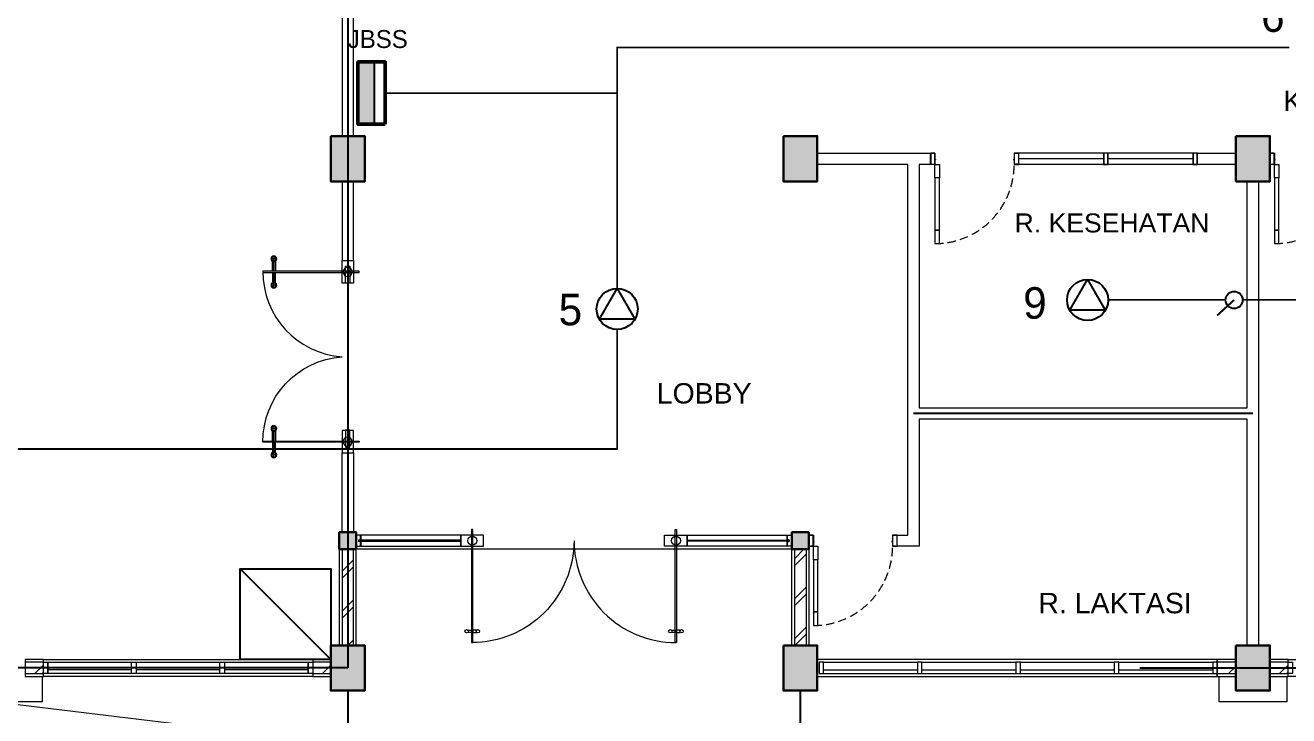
# Model space of a CAD drawing. Header units: millimetres. Extents: x -11 to 37583, y -101 to 28664.
# Drawn here: x 5888 to 8121, y 19522 to 20742 of the extents above; entities that cross this region are included whole.
import ezdxf
from ezdxf.enums import TextEntityAlignment as Align

# ---------------------------------------------------------------- set-up
doc = ezdxf.new("R2010")
doc.units = ezdxf.units.MM
doc.linetypes.add('DASHED', pattern=[0.75, 0.5, -0.25])
doc.linetypes.add('HIDDEN', pattern=[0.375, 0.25, -0.125])
for name, color, linetype, lineweight in [('ars', 11, 'Continuous', 5), ('din2', 251, 'Continuous', 25), ('dinding', 5, 'Continuous', 15), ('kabel', 1, 'Continuous', 50), ('KOLOM', 1, 'Continuous', 30), ('kus', 63, 'Continuous', 15), ('lan', 7, 'Continuous', 15), ('not', 7, 'Continuous', 20), ('PARTISI', 190, 'Continuous', 9), ('sol kol', 8, 'Continuous', 0)]:
    doc.layers.add(name, color=color, linetype=linetype, lineweight=lineweight)
doc.layers.add('as', color=1, linetype='Continuous', plot=False)
doc.layers.add('D1', color=1, linetype='Continuous')
doc.layers.add('D2', color=3, linetype='Continuous')
doc.styles.get("Standard").update_dxf_attribs({"font": 'arial.ttf'})
doc.styles.add('style2', font='verdana.ttf')
pattern_1 = [(45, (6758.166, 18955.88), (-35.3553, 35.3553), []), (45, (6770.666, 18955.88), (-35.3553, 35.3553), [])]

# ---------------------------------------------------------------- blocks, each defined once
blk = doc.blocks.new('K1')
at = {"layer": 'KOLOM'}
blk.add_lwpolyline([(0.2, 0.15), (-0.2, 0.15), (-0.2, -0.15), (0.2, -0.15), (0.2, 0.15)], dxfattribs=at)
blk = doc.blocks.new('P 70')
at = {"linetype": 'HIDDEN', "ltscale": 0.3}
blk.add_lwpolyline([(-0.74, 0.1, -0.414214), (-0.04, 0.8, -1.303225)], format="xyb", dxfattribs=at)
for points in [[(-0.04, 0.8), (-0.08, 0.8), (-0.08, 0.68), (-0.04, 0.68)], [(-0.04, 0.68), (-0.08, 0.68), (-0.08, 0.22), (-0.04, 0.22)], [(-0.04, 0.1), (-0.08, 0.1), (-0.08, 0.22), (-0.04, 0.22)], [(-0.735, 0.06), (-0.74, 0.06), (-0.74, 0.061), (-0.74, 0.1), (-0.78, 0.1), (-0.78, 0), (-0.74, 0), (-0.74, 0.056), (-0.735, 0.058)], [(-0.742, 0.002), (-0.778, 0.002), (-0.778, 0.098), (-0.742, 0.098)], [(-0.045, 0.06), (-0.04, 0.06), (-0.04, 0.061), (-0.04, 0.1), (0, 0.1), (0, 0), (-0.04, 0), (-0.04, 0.056), (-0.045, 0.058)], [(-0.038, 0.002), (-0.002, 0.002), (-0.002, 0.098), (-0.038, 0.098)]]:
    blk.add_lwpolyline(points, close=True)
blk = doc.blocks.new('KP')
at = {"layer": 'KOLOM'}
blk.add_lwpolyline([(0.075, -0.075), (-0.075, -0.075), (-0.075, 0.075), (0.075, 0.075), (0.075, -0.075)], dxfattribs=at)
blk = doc.blocks.new('P1')
at = {"lineweight": 5}
h = blk.add_hatch(dxfattribs=at)
h.set_pattern_fill('ANSI31', color=256, scale=0.020282, angle=-315, style=0)
h.set_pattern_definition([(179.99999863, (-506.106483, 1417.280242), (6.07e-11, 0.0025352112676), [])])
h.paths.add_polyline_path([(-1.729, 0.805, -1), (-1.693, 0.77, -1)])
h.paths.add_polyline_path([(-1.724, 0.801, 1), (-1.697, 0.774, 1)], flags=16)
h = blk.add_hatch(dxfattribs=at)
h.set_pattern_fill('ANSI31', color=256, scale=0.020282, angle=-315, style=0)
h.set_pattern_definition([(270.00000137, (1414.9464214, -503.7726625), (0.0025352112676, 6.07e-11), [])])
h.paths.add_polyline_path([(-1.528, 0.605, 1), (-1.564, 0.641, 1)])
h.paths.add_polyline_path([(-1.532, 0.609, -1), (-1.56, 0.637, -1)], flags=16)
h = blk.add_hatch(dxfattribs=at)
h.set_pattern_fill('ANSI31', color=256, scale=0.020282, angle=-315, style=0)
h.set_pattern_definition([(179.99999863, (-505.0458133, 1416.2195722), (6.07e-11, 0.0025352112676), [])])
h.paths.add_polyline_path([(-0.668, -0.255, -1), (-0.632, -0.291, -1)])
h.paths.add_polyline_path([(-0.664, -0.259, 1), (-0.636, -0.287, 1)], flags=16)
h = blk.add_hatch(dxfattribs=at)
h.set_pattern_fill('ANSI31', color=256, scale=0.020282, angle=-315, style=0)
h.set_pattern_definition([(270.00000137, (1416.0070912, -504.8333323), (0.0025352112676, 6.07e-11), [])])
h.paths.add_polyline_path([(-0.468, -0.455, 1), (-0.504, -0.42, 1)])
h.paths.add_polyline_path([(-0.472, -0.451, -1), (-0.499, -0.424, -1)], flags=16)
for p, q in [((-1.724, 0.801), (-1.697, 0.774)), ((-1.686, 0.781), (-1.623, 0.718)), ((-1.553, 0.648), (-1.616, 0.711)), ((-1.532, 0.609), (-1.56, 0.637)), ((-0.664, -0.259), (-0.636, -0.287)), ((-0.625, -0.28), (-0.562, -0.343)), ((-0.492, -0.413), (-0.555, -0.35)), ((-0.472, -0.451), (-0.499, -0.424))]:
    blk.add_line(p, q, dxfattribs=at)
at = {"color": 9, "lineweight": 5}
for p, q in [((-1.641, 0.7), (-1.704, 0.763)), ((-1.634, 0.693), (-1.571, 0.63)), ((-0.58, -0.361), (-0.643, -0.298)), ((-0.573, -0.368), (-0.51, -0.431))]:
    blk.add_line(p, q, dxfattribs=at)
at = {"color": 8, "lineweight": 5}
for p, q in [((-1.64, 0.701), (-1.703, 0.763)), ((-1.639, 0.702), (-1.701, 0.764)), ((-1.636, 0.705), (-1.697, 0.766)), ((-1.631, 0.71), (-1.692, 0.771)), ((-1.633, 0.694), (-1.57, 0.631)), ((-1.632, 0.695), (-1.57, 0.633)), ((-1.629, 0.698), (-1.568, 0.637)), ((-1.624, 0.703), (-1.563, 0.642)), ((-0.58, -0.36), (-0.642, -0.297)), ((-0.578, -0.358), (-0.64, -0.296)), ((-0.575, -0.356), (-0.636, -0.294)), ((-0.57, -0.351), (-0.631, -0.29)), ((-0.572, -0.367), (-0.51, -0.43)), ((-0.571, -0.366), (-0.509, -0.428)), ((-0.568, -0.363), (-0.507, -0.424)), ((-0.563, -0.358), (-0.502, -0.419))]:
    blk.add_line(p, q, dxfattribs=at)
for points in [[(-1.1, 1.241), (-1.701, 0.64), (-1.694, 0.633), (-1.093, 1.234), (-1.1, 1.241)], [(-1.273, 1.202), (-1.202, 1.273), (-1.061, 1.132), (-1.132, 1.061), (-1.273, 1.202)], [(-0.032, 0.173), (-0.633, -0.428), (-0.64, -0.421), (-0.039, 0.18), (-0.032, 0.173)], [(-0.071, 0), (0, 0.071), (-0.142, 0.212), (-0.212, 0.142), (-0.071, 0)]]:
    blk.add_lwpolyline(points)
at = {"lineweight": 9}
for points in [[(-1.153, 1.181), (-1.181, 1.153), (-1.216, 1.188), (-1.188, 1.216)], [(-1.082, 1.11), (-1.11, 1.082), (-1.181, 1.153), (-1.153, 1.181)], [(-0.163, 0.191), (-0.191, 0.163), (-0.12, 0.092), (-0.092, 0.12)], [(-0.092, 0.12), (-0.12, 0.092), (-0.085, 0.057), (-0.057, 0.085)]]:
    blk.add_lwpolyline(points, close=True, dxfattribs=at)
at = {"lineweight": 5}
for points in [[(-1.697, 0.801), (-1.724, 0.774)], [(-1.532, 0.637), (-1.56, 0.609)], [(-0.636, -0.259), (-0.664, -0.287)], [(-0.472, -0.424), (-0.499, -0.451)]]:
    blk.add_lwpolyline(points, dxfattribs=at)
for points in [[(-1.701, 0.64, 0.396093), (-0.672, 0.601)], [(-0.633, -0.428, -0.396093), (-0.672, 0.601)]]:
    blk.add_lwpolyline(points, format="xyb")
for centre in [(-1.167, 1.167), (-0.106, 0.106)]:
    blk.add_circle(centre, 0.04)
for centre, radius in [((-1.711, 0.788), 0.0254), ((-1.711, 0.788), 0.0195), ((-1.546, 0.623), 0.0254), ((-1.546, 0.623), 0.0195), ((-0.65, -0.273), 0.0254), ((-0.65, -0.273), 0.0195), ((-0.486, -0.437), 0.0254), ((-0.486, -0.437), 0.0195)]:
    blk.add_circle(centre, radius, dxfattribs=at)
blk = doc.blocks.new('NOTASI RUANG')
at = {"layer": 'not'}
for height, p in [(0.26, (-0.011, 0.3)), (0.175, (-0.009, -0.017))]:
    blk.add_attdef('RUANG', text='', height=height, dxfattribs=at).set_placement(p, align=Align.MIDDLE_CENTER)
blk = doc.blocks.new('KJH')
at = {"layer": 'D1'}
blk.add_lwpolyline([(5834.4, 20871), (5865.8, 20816.4), (5803, 20816.4), (5834.4, 20871)], dxfattribs=at)
blk.add_circle((5834.4, 20834.7), 36.3, dxfattribs=at)
blk = doc.blocks.new('KHBH')
at = {"layer": 'D1', "linetype": 'ByBlock'}
blk.add_hatch(color=256, dxfattribs=at).paths.add_polyline_path([(7020.9, 22982.5), (7020.9, 23092.5), (6992.2, 23092.5), (6992.2, 22982.5)])
at = {"layer": 'D1', "color": 21, "linetype": 'ByBlock'}
blk.add_line((7020.9, 23092.5), (7020.9, 22982.5), dxfattribs=at)
at = {"layer": 'kabel', "color": 6, "linetype": 'Continuous', "ltscale": 200}
blk.add_lwpolyline([(7040.6, 22982.5), (6992.2, 22982.5), (6992.2, 23092.5), (7040.6, 23092.5)], close=True, dxfattribs=at)
blk = doc.blocks.new('JOU')
at = {"layer": 'din2', "color": 6}
blk.add_circle((8978.9, 20473.8), 15.1, dxfattribs=at)
at = {"layer": 'kabel', "color": 6, "linetype": 'Continuous', "ltscale": 200, "const_width": 3.36}
blk.add_lwpolyline([(8978.9, 20473.8), (8948.9, 20446.4)], dxfattribs=at)

msp = doc.modelspace()

# ---------------------------------------------------------------- hatches: boundary and pattern name
at = {"layer": 'ars'}
h = msp.add_hatch(dxfattribs=at)
h.set_pattern_fill('TEMBOK', color=256, scale=50)
h.set_pattern_definition(pattern_1)
h.paths.add_polyline_path([(6448.2, 19815.9), (6448.2, 19645.9), (6468.2, 19645.9), (6468.2, 19815.9)])
h = msp.add_hatch(dxfattribs=at)
h.set_pattern_fill('TEMBOK', color=256, scale=50)
h.set_pattern_definition(pattern_1)
h.paths.add_polyline_path([(7268.2, 19815.9), (7268.2, 19645.9), (7248.2, 19645.9), (7248.2, 19815.9)])
h = msp.add_hatch(dxfattribs=at)
h.set_pattern_fill('TEMBOK', color=256, scale=50)
h.set_pattern_definition([(45, (5034.58, 19290.88), (-35.3553, 35.3553), []), (45, (5047.08, 19290.88), (-35.3553, 35.3553), [])])
h.paths.add_polyline_path([(5920.2, 19615.9), (5888.2, 19615.9), (5888.2, 19595.9), (5920.2, 19595.9)])
h = msp.add_hatch(dxfattribs=at)
h.set_pattern_fill('TEMBOK', color=256, scale=50)
h.set_pattern_definition([(45, (5542.58, 19290.88), (-35.3553, 35.3553), []), (45, (5555.08, 19290.88), (-35.3553, 35.3553), [])])
h.paths.add_polyline_path([(6428.2, 19615.9), (6396.2, 19615.9), (6396.2, 19595.9), (6428.2, 19595.9)])
h = msp.add_hatch(dxfattribs=at)
h.set_pattern_fill('TEMBOK', color=256, scale=50)
h.set_pattern_definition([(45, (7144.58, 19290.88), (-35.3553, 35.3553), []), (45, (7157.08, 19290.88), (-35.3553, 35.3553), [])])
h.paths.add_polyline_path([(8028.2, 19615.9), (7998.2, 19615.9), (7998.2, 19595.9), (8028.2, 19595.9)])
h = msp.add_hatch(dxfattribs=at)
h.set_pattern_fill('TEMBOK', color=256, scale=50)
h.set_pattern_definition([(45, (7234.58, 19290.88), (-35.3553, 35.3553), []), (45, (7247.08, 19290.88), (-35.3553, 35.3553), [])])
h.paths.add_polyline_path([(8120.2, 19615.9), (8088.2, 19615.9), (8088.2, 19595.9), (8120.2, 19595.9)])
at = {"layer": 'sol kol'}
for points in [[(6428.2, 20545.9), (6428.2, 20465.9), (6488.2, 20465.9), (6488.2, 20545.9)], [(7228.2, 20545.9), (7228.2, 20465.9), (7288.2, 20465.9), (7288.2, 20545.9)], [(8028.2, 20545.9), (8028.2, 20465.9), (8088.2, 20465.9), (8088.2, 20545.9)], [(6443.2, 19845.9), (6473.2, 19845.9), (6473.2, 19815.9), (6443.2, 19815.9)], [(7273.2, 19845.9), (7243.2, 19845.9), (7243.2, 19815.9), (7273.2, 19815.9)], [(6428.2, 19645.9), (6428.2, 19565.9), (6488.2, 19565.9), (6488.2, 19645.9)], [(7228.2, 19645.9), (7228.2, 19565.9), (7288.2, 19565.9), (7288.2, 19645.9)], [(8028.2, 19645.9), (8028.2, 19565.9), (8088.2, 19565.9), (8088.2, 19645.9)]]:
    msp.add_hatch(color=256, dxfattribs=at).paths.add_polyline_path(points)

# ---------------------------------------------------------------- linework, layer by layer
for p, q in [((6458.2, 19565.9), (6458.2, 19305.9)), ((7258.2, 19305.9), (7258.2, 19565.9))]:
    msp.add_line(p, q)
msp.add_lwpolyline([(6268.2, 19780.9), (6428.2, 19780.9), (6428.2, 19620.9), (6268.2, 19620.9), (6268.2, 19780.9), (6428.2, 19620.9)])
at = {"layer": 'ars'}
for points in [[(6448.2, 19815.9), (6448.2, 19645.9), (6468.2, 19645.9), (6468.2, 19815.9)], [(7268.2, 19815.9), (7268.2, 19645.9), (7248.2, 19645.9), (7248.2, 19815.9)], [(5920.2, 19615.9), (5888.2, 19615.9), (5888.2, 19595.9), (5920.2, 19595.9)], [(6428.2, 19615.9), (6396.2, 19615.9), (6396.2, 19595.9), (6428.2, 19595.9)], [(8028.2, 19615.9), (7995.2, 19615.9), (7995.2, 19595.9), (8028.2, 19595.9)], [(8120.2, 19615.9), (8088.2, 19615.9), (8088.2, 19595.9), (8120.2, 19595.9)]]:
    msp.add_lwpolyline(points, close=True, dxfattribs=at)
at = {"layer": 'as'}
for points in [[(6458.2, 21805.9), (6458.2, 19605.9)], [(8058.2, 20055.9), (7458.2, 20055.9)], [(6458.2, 19605.9), (4658.2, 19605.9)], [(7858.2, 19605.9), (9258.2, 19605.9)]]:
    msp.add_lwpolyline(points, dxfattribs=at)
at = {"layer": 'D2', "color": 3, "linetype": 'DASHED', "ltscale": 50, "const_width": 3.03}
for points in [[(8122.8, 20702.3), (6934.4, 20702.3), (6934.4, 20276.7)], [(6524.5, 20621.9), (6934.4, 20621.9)], [(7802.2, 20256.3), (8009.8, 20256.3)], [(8040, 20256.3), (8653.4, 20256.3), (8653.4, 20116.5)], [(5560.8, 19992.9), (6934.4, 19992.9), (6934.4, 20204)]]:
    msp.add_lwpolyline(points, dxfattribs=at)
at = {"layer": 'dinding'}
for points in [[(6443.2, 19815.9), (6443.2, 19645.9), (6473.2, 19645.9), (6473.2, 19815.9)], [(7273.2, 19815.9), (7273.2, 19645.9), (7243.2, 19645.9), (7243.2, 19815.9)], [(5920.2, 19620.9), (5888.2, 19620.9), (5888.2, 19590.9), (5920.2, 19590.9)], [(6428.2, 19620.9), (6396.2, 19620.9), (6396.2, 19590.9), (6428.2, 19590.9)], [(8028.2, 19620.9), (7995.2, 19620.9), (7995.2, 19590.9), (8028.2, 19590.9)], [(8120.2, 19620.9), (8088.2, 19620.9), (8088.2, 19590.9), (8120.2, 19590.9)]]:
    msp.add_lwpolyline(points, close=True, dxfattribs=at)
at = {"layer": 'kus'}
for p, q in [((7794.2, 20515.9), (7644.2, 20515.9)), ((7952.2, 20515.9), (7802.2, 20515.9)), ((7794.2, 20495.9), (7644.2, 20495.9)), ((7952.2, 20495.9), (7802.2, 20495.9)), ((7299.2, 19615.9), (7465.2, 19615.9)), ((7473.2, 19615.9), (7639.2, 19615.9)), ((7647.2, 19615.9), (7813.2, 19615.9)), ((7821.2, 19615.9), (7987.2, 19615.9)), ((6076.2, 19602.9), (5928.2, 19602.9)), ((6232.2, 19602.9), (6084.2, 19602.9)), ((6388.2, 19602.9), (6240.2, 19602.9)), ((7299.2, 19595.9), (7465.2, 19595.9)), ((7473.2, 19595.9), (7639.2, 19595.9)), ((7647.2, 19595.9), (7813.2, 19595.9)), ((7821.2, 19602.9), (7987.2, 19602.9)), ((7821.2, 19595.9), (7987.2, 19595.9))]:
    msp.add_line(p, q, dxfattribs=at)
at = {"layer": 'kus', "linetype": 'HIDDEN'}
for p, q in [((7794.2, 20505.9), (7644.2, 20505.9)), ((7952.2, 20505.9), (7802.2, 20505.9)), ((7299.2, 19602.9), (7465.2, 19602.9)), ((7473.2, 19602.9), (7639.2, 19602.9)), ((7647.2, 19602.9), (7813.2, 19602.9))]:
    msp.add_line(p, q, dxfattribs=at)
at = {"layer": 'kus'}
for points in [[(7794.2, 20495.9), (7802.2, 20495.9), (7802.2, 20515.9), (7794.2, 20515.9)], [(7794.6, 20496.3), (7801.8, 20496.3), (7801.8, 20515.5), (7794.6, 20515.5)], [(7952.2, 20495.9), (7960.2, 20495.9), (7960.2, 20515.9), (7952.2, 20515.9)], [(7952.6, 20496.3), (7959.8, 20496.3), (7959.8, 20515.5), (7952.6, 20515.5)], [(6480.8, 19840.5), (6473.6, 19840.5), (6473.6, 19821.3), (6480.8, 19821.3), (6480.8, 19829.4), (6477.8, 19829.4), (6477.8, 19832.4), (6480.8, 19832.4)], [(6478.2, 19831.9), (6478.2, 19829.9), (6658.2, 19829.9), (6658.2, 19831.9)], [(6658.2, 19840.9), (6481.2, 19840.9), (6481.2, 19820.9), (6658.2, 19820.9)], [(6679.2, 19850.9), (6677.2, 19850.9), (6677.2, 19650.9), (6679.2, 19650.9)], [(7037.2, 19850.9), (7039.2, 19850.9), (7039.2, 19650.9), (7037.2, 19650.9)], [(7058.2, 19840.9), (7235.2, 19840.9), (7235.2, 19820.9), (7058.2, 19820.9)], [(7238.2, 19831.9), (7238.2, 19829.9), (7058.2, 19829.9), (7058.2, 19831.9)], [(7235.6, 19840.5), (7242.8, 19840.5), (7242.8, 19821.3), (7235.6, 19821.3), (7235.6, 19829.4), (7238.6, 19829.4), (7238.6, 19832.4), (7235.6, 19832.4)], [(5928.2, 19595.9), (5920.2, 19595.9), (5920.2, 19615.9), (5928.2, 19615.9)], [(5928.2, 19615.9), (6388.2, 19615.9), (6388.2, 19595.9), (5928.2, 19595.9)], [(6084.2, 19595.9), (6076.2, 19595.9), (6076.2, 19615.9), (6084.2, 19615.9)], [(6240.2, 19595.9), (6232.2, 19595.9), (6232.2, 19615.9), (6240.2, 19615.9)], [(6396.2, 19595.9), (6388.2, 19595.9), (6388.2, 19615.9), (6396.2, 19615.9)], [(7291.2, 19595.9), (7299.2, 19595.9), (7299.2, 19615.9), (7291.2, 19615.9)], [(7465.2, 19595.9), (7473.2, 19595.9), (7473.2, 19615.9), (7465.2, 19615.9)], [(7639.2, 19595.9), (7647.2, 19595.9), (7647.2, 19615.9), (7639.2, 19615.9)], [(7813.2, 19595.9), (7821.2, 19595.9), (7821.2, 19615.9), (7813.2, 19615.9)], [(7987.2, 19595.9), (7995.2, 19595.9), (7995.2, 19615.9), (7987.2, 19615.9)], [(8128.2, 19595.9), (8120.2, 19595.9), (8120.2, 19615.9), (8128.2, 19615.9)]]:
    msp.add_lwpolyline(points, close=True, dxfattribs=at)
for points in [[(6473.2, 19828.9), (6473.2, 19820.9), (6481.2, 19820.9), (6481.2, 19829.8), (6480.9, 19829.8), (6480.9, 19830.3), (6480.5, 19830.3), (6480.2, 19829.8), (6478.2, 19829.8), (6478.2, 19832), (6480.2, 19832), (6480.5, 19831.5), (6480.9, 19831.5), (6480.9, 19832), (6481.2, 19832), (6481.2, 19840.9), (6473.2, 19840.9), (6473.2, 19829.6), (6473.2, 19829.2), (6473.2, 19828.9), (6473.2, 19828.9)], [(6658.2, 19840.9), (6658.2, 19820.9), (6698.2, 19820.9), (6698.2, 19840.9), (6658.2, 19840.9)], [(7058.2, 19840.9), (7058.2, 19820.9), (7018.2, 19820.9), (7018.2, 19840.9), (7058.2, 19840.9)], [(7243.2, 19828.9), (7243.2, 19820.9), (7235.2, 19820.9), (7235.2, 19829.8), (7235.5, 19829.8), (7235.5, 19830.3), (7235.8, 19830.3), (7236.2, 19829.8), (7238.2, 19829.8), (7238.2, 19832), (7236.2, 19832), (7235.8, 19831.5), (7235.5, 19831.5), (7235.5, 19832), (7235.2, 19832), (7235.2, 19840.9), (7243.2, 19840.9), (7243.2, 19829.6), (7243.2, 19829.2), (7243.2, 19828.9), (7243.2, 19828.9)], [(6670.4, 19672.9), (6677.2, 19672.9), (6677.2, 19668.9), (6670.4, 19668.9)], [(6685.9, 19672.9), (6679.2, 19672.9), (6679.2, 19668.9), (6685.9, 19668.9)], [(7030.4, 19672.9), (7037.2, 19672.9), (7037.2, 19668.9), (7030.4, 19668.9)], [(7045.9, 19672.9), (7039.2, 19672.9), (7039.2, 19668.9), (7045.9, 19668.9)]]:
    msp.add_lwpolyline(points, dxfattribs=at)
for points in [[(6858.2, 19830.9, -0.414214), (6678.2, 19650.9)], [(6858.2, 19830.9, 0.414214), (7038.2, 19650.9)]]:
    msp.add_lwpolyline(points, format="xyb", dxfattribs=at)
for centre, radius in [((6678.2, 19830.9), 8), ((7038.2, 19830.9), 8), ((6668.2, 19670.9), 3), ((6688.2, 19670.9), 3), ((7028.2, 19670.9), 3), ((7048.2, 19670.9), 3)]:
    msp.add_circle(centre, radius, dxfattribs=at)
at = {"layer": 'lan'}
for p, q in [((7243.2, 19815.9), (6473.2, 19815.9)), ((5918.2, 19590.9), (5918.2, 19545.9)), ((7998.2, 19590.9), (7998.2, 19545.9)), ((8118.2, 19590.9), (8118.2, 19545.9)), ((5918.2, 19545.9), (5798.2, 19545.9)), ((8118.2, 19545.9), (7998.2, 19545.9))]:
    msp.add_line(p, q, dxfattribs=at)
for points in [[(5920.2, 19620.9), (6396.2, 19620.9), (6396.2, 19590.9), (5920.2, 19590.9)], [(7995.2, 19620.9), (7288.2, 19620.9), (7288.2, 19590.9), (7995.2, 19590.9)], [(8120.2, 19620.9), (8596.2, 19620.9), (8596.2, 19590.9), (8120.2, 19590.9)]]:
    msp.add_lwpolyline(points, close=True, dxfattribs=at)
msp.add_lwpolyline([(5466.2, 19590.9), (6458.2, 19470.9), (5466.2, 19355.9)], dxfattribs=at)
at = {"layer": 'PARTISI'}
for points in [[(6448.2, 20545.9), (6468.2, 20545.9), (6468.2, 20865.9), (6448.2, 20865.9)], [(8048.2, 20465.9), (8068.2, 20465.9), (8068.2, 19645.9), (8048.2, 19645.9), (8048.2, 20045.9), (7468.2, 20045.9), (7468.2, 19820.9), (7429.2, 19820.9), (7429.2, 19840.9), (7448.2, 19840.9), (7448.2, 20495.9), (7288.2, 20495.9), (7288.2, 20515.9), (7448.2, 20515.9), (7488.2, 20515.9), (7488.2, 20495.9), (7468.2, 20495.9), (7468.2, 20065.9), (8048.2, 20065.9)], [(7960.2, 20515.9), (8028.2, 20515.9), (8028.2, 20495.9), (7960.2, 20495.9)], [(6448.2, 20325.9), (6468.2, 20325.9), (6468.2, 20465.9), (6448.2, 20465.9)], [(6448.2, 19985.9), (6468.2, 19985.9), (6468.2, 19845.9), (6448.2, 19845.9)]]:
    msp.add_lwpolyline(points, close=True, dxfattribs=at)

# ---------------------------------------------------------------- block references
ref = msp.add_blockref('NOTASI RUANG', (8230.8, 20562.8), dxfattribs=dict(xscale=151.7750944366926, yscale=151.7750944366926, zscale=151.775094436689))
ref.add_attrib('RUANG', 'KORIDOR', dxfattribs={"layer": 'not', "height": 36}).set_placement((8229.1, 20608.3), align=Align.MIDDLE_CENTER)
ref = msp.add_blockref('NOTASI RUANG', (7810.8, 20346.9), dxfattribs=dict(xscale=151.7750944366926, yscale=151.7750944366926, zscale=151.775094436689))
ref.add_attrib('RUANG', 'R. KESEHATAN', dxfattribs={"layer": 'not', "height": 33.6}).set_placement((7809.1, 20392.4), align=Align.MIDDLE_CENTER)
ref = msp.add_blockref('NOTASI RUANG', (7089.9, 20045.8), dxfattribs=dict(xscale=151.7750944366926, yscale=151.7750944366926, zscale=151.775094436689))
ref.add_attrib('RUANG', 'LOBBY', dxfattribs={"layer": 'not', "height": 36}).set_placement((7088.2, 20091.3), align=Align.MIDDLE_CENTER)
ref = msp.add_blockref('NOTASI RUANG', (7816.2, 19675.1), dxfattribs=dict(xscale=151.7750944366926, yscale=151.7750944366926, zscale=151.775094436689))
ref.add_attrib('RUANG', 'R. LAKTASI', dxfattribs={"layer": 'not', "height": 36}).set_placement((7814.5, 19720.6), align=Align.MIDDLE_CENTER)
at = {"layer": 'KOLOM', "yscale": 200, "zscale": 200}
for name, p, xscale, rotation in [('K1', (6458.2, 20505.9), 200, 90), ('K1', (7258.2, 20505.9), 200, 90), ('K1', (8058.2, 20505.9), 200, 90), ('KP', (6458.2, 19830.9), 200, 180), ('KP', (7258.2, 19830.9), -200, 180), ('K1', (6458.2, 19605.9), 200, 90), ('K1', (7258.2, 19605.9), 200, 90), ('K1', (8058.2, 19605.9), 200, 90)]:
    msp.add_blockref(name, p, dxfattribs=dict(at, xscale=xscale, rotation=rotation))
at = {"layer": 'kus', "yscale": 200, "zscale": 200}
for name, p, xscale, rotation in [('P 70', (7488.2, 20515.9), 200, 180), ('P 70', (8088.2, 20515.9), 200, 180), ('P1', (6458.2, 20335.9), -199.9999999999926, 225.0000000000649), ('P 70', (7273.2, 19840.9), 200, 180)]:
    msp.add_blockref(name, p, dxfattribs=dict(at, xscale=xscale, rotation=rotation))
at = {"layer": 'lan'}
for name, p in [('KHBH', (-516.1, -2415.6)), ('KJH', (1931.5, -578.4)), ('KJH', (1100, -594.3)), ('JOU', (-954, -217.5))]:
    msp.add_blockref(name, p, dxfattribs=at)

# ---------------------------------------------------------------- texts
at = {"color": 0, "insert": (6564.3, 20733.3), "char_height": 31.701, "width": 351.596, "attachment_point": 3, "style": 'style2'}
msp.add_mtext('{\\fCentury Gothic|b0|i0|c0|p34;JBSS}', dxfattribs=at)
at = {"layer": 'not', "color": 0, "char_height": 55.725, "width": 618.039, "attachment_point": 3, "style": 'style2'}
for s, insert in [('{\\fCentury Gothic|b0|i0|c0|p34;6}', (8114, 20785.8)), ('{\\fCentury Gothic|b0|i0|c0|p34;9}', (7693.6, 20278.9)), ('{\\fCentury Gothic|b0|i0|c0|p34;5}', (6872.4, 20267.2))]:
    msp.add_mtext(s, dxfattribs=dict(at, insert=insert))

doc.saveas('drawing.dxf')
